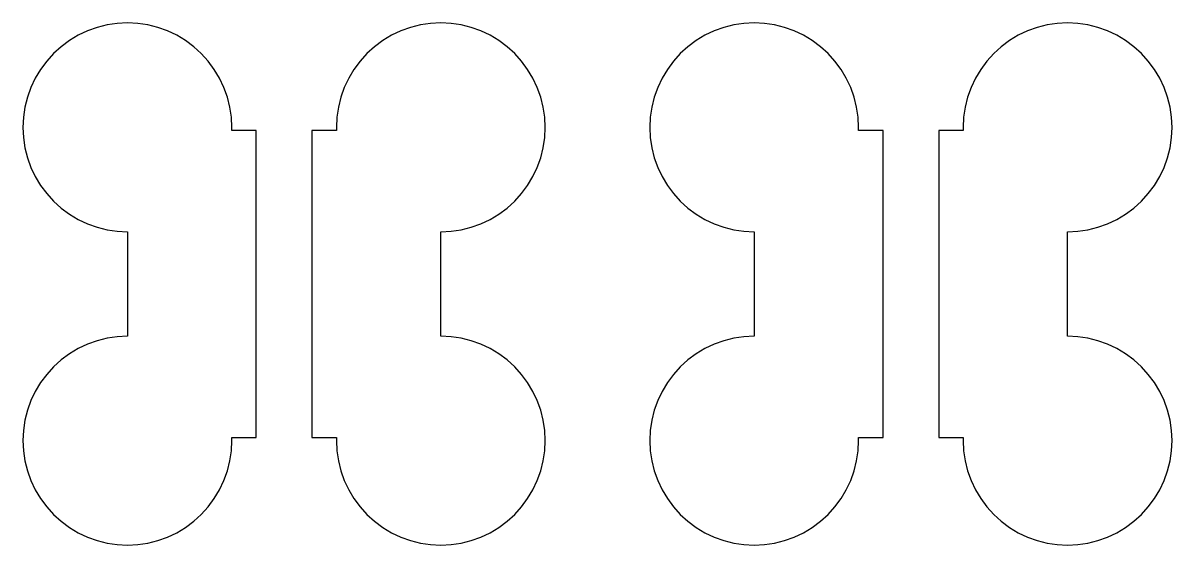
# Model space of a CAD drawing. Extents: x 0 to 72, y 0 to 108.
# Drawn here: x 18.75 to 35.25, y 27.75 to 35.25 of the extents above; entities that cross this region are included whole.
import ezdxf

# ---------------------------------------------------------------- set-up
doc = ezdxf.new("R2010")
doc.units = 0

msp = doc.modelspace()

# ---------------------------------------------------------------- linework, layer by layer
for p, q in [((19.8146, 35.1854), (19.676, 35.1358)), ((19.9574, 35.2212), (19.8146, 35.1854)), ((20.103, 35.2428), (19.9574, 35.2212)), ((20.25, 35.25), (20.103, 35.2428)), ((20.397, 35.2428), (20.25, 35.25)), ((20.5426, 35.2212), (20.397, 35.2428)), ((20.6854, 35.1854), (20.5426, 35.2212)), ((20.824, 35.1358), (20.6854, 35.1854)), ((24.3146, 35.1854), (24.176, 35.1358)), ((24.4574, 35.2212), (24.3146, 35.1854)), ((24.603, 35.2428), (24.4574, 35.2212)), ((24.75, 35.25), (24.603, 35.2428)), ((24.897, 35.2428), (24.75, 35.25)), ((25.0426, 35.2212), (24.897, 35.2428)), ((25.1854, 35.1854), (25.0426, 35.2212)), ((25.324, 35.1358), (25.1854, 35.1854)), ((28.8146, 35.1854), (28.676, 35.1358)), ((28.9574, 35.2212), (28.8146, 35.1854)), ((29.103, 35.2428), (28.9574, 35.2212)), ((29.25, 35.25), (29.103, 35.2428)), ((29.397, 35.2428), (29.25, 35.25)), ((29.5426, 35.2212), (29.397, 35.2428)), ((29.6854, 35.1854), (29.5426, 35.2212)), ((29.824, 35.1358), (29.6854, 35.1854)), ((33.3146, 35.1854), (33.176, 35.1358)), ((33.4574, 35.2212), (33.3146, 35.1854)), ((33.603, 35.2428), (33.4574, 35.2212)), ((33.75, 35.25), (33.603, 35.2428)), ((33.897, 35.2428), (33.75, 35.25)), ((34.0426, 35.2212), (33.897, 35.2428)), ((34.1854, 35.1854), (34.0426, 35.2212)), ((34.324, 35.1358), (34.1854, 35.1854)), ((19.4167, 34.9972), (19.2984, 34.9095)), ((19.5429, 35.0729), (19.4167, 34.9972)), ((19.676, 35.1358), (19.5429, 35.0729)), ((20.9571, 35.0729), (20.824, 35.1358)), ((21.0834, 34.9972), (20.9571, 35.0729)), ((21.2016, 34.9095), (21.0834, 34.9972)), ((23.9166, 34.9972), (23.7984, 34.9095)), ((24.0429, 35.0729), (23.9166, 34.9972)), ((24.176, 35.1358), (24.0429, 35.0729)), ((25.4571, 35.0729), (25.324, 35.1358)), ((25.5833, 34.9972), (25.4571, 35.0729)), ((25.7016, 34.9095), (25.5833, 34.9972)), ((28.4167, 34.9972), (28.2984, 34.9095)), ((28.5429, 35.0729), (28.4167, 34.9972)), ((28.676, 35.1358), (28.5429, 35.0729)), ((29.9571, 35.0729), (29.824, 35.1358)), ((30.0834, 34.9972), (29.9571, 35.0729)), ((30.2016, 34.9095), (30.0834, 34.9972)), ((32.9166, 34.9972), (32.7984, 34.9095)), ((33.0429, 35.0729), (32.9166, 34.9972)), ((33.176, 35.1358), (33.0429, 35.0729)), ((34.4571, 35.0729), (34.324, 35.1358)), ((34.5833, 34.9972), (34.4571, 35.0729)), ((34.7016, 34.9095), (34.5833, 34.9972)), ((19.2984, 34.9095), (19.1893, 34.8107)), ((21.3107, 34.8107), (21.2016, 34.9095)), ((23.7984, 34.9095), (23.6893, 34.8107)), ((25.8107, 34.8107), (25.7016, 34.9095)), ((28.2984, 34.9095), (28.1893, 34.8107)), ((30.3107, 34.8107), (30.2016, 34.9095)), ((32.7984, 34.9095), (32.6893, 34.8107)), ((34.8107, 34.8107), (34.7016, 34.9095)), ((19.0905, 34.7016), (19.0028, 34.5833)), ((19.1893, 34.8107), (19.0905, 34.7016)), ((21.4095, 34.7016), (21.3107, 34.8107)), ((21.4972, 34.5833), (21.4095, 34.7016)), ((23.5905, 34.7016), (23.5028, 34.5833)), ((23.6893, 34.8107), (23.5905, 34.7016)), ((25.9095, 34.7016), (25.8107, 34.8107)), ((25.9972, 34.5833), (25.9095, 34.7016)), ((28.0905, 34.7016), (28.0028, 34.5833)), ((28.1893, 34.8107), (28.0905, 34.7016)), ((30.4095, 34.7016), (30.3107, 34.8107)), ((30.4972, 34.5833), (30.4095, 34.7016)), ((32.5905, 34.7016), (32.5028, 34.5833)), ((32.6893, 34.8107), (32.5905, 34.7016)), ((34.9095, 34.7016), (34.8107, 34.8107)), ((34.9972, 34.5833), (34.9095, 34.7016)), ((19.0028, 34.5833), (18.9271, 34.4571)), ((21.5729, 34.4571), (21.4972, 34.5833)), ((23.5028, 34.5833), (23.4271, 34.4571)), ((26.0729, 34.4571), (25.9972, 34.5833)), ((28.0028, 34.5833), (27.9271, 34.4571)), ((30.5729, 34.4571), (30.4972, 34.5833)), ((32.5028, 34.5833), (32.4271, 34.4571)), ((35.0729, 34.4571), (34.9972, 34.5833)), ((18.8642, 34.324), (18.8146, 34.1854)), ((18.9271, 34.4571), (18.8642, 34.324)), ((21.6358, 34.324), (21.5729, 34.4571)), ((21.6854, 34.1854), (21.6358, 34.324)), ((23.3642, 34.324), (23.3146, 34.1854)), ((23.4271, 34.4571), (23.3642, 34.324)), ((26.1358, 34.324), (26.0729, 34.4571)), ((26.1854, 34.1854), (26.1358, 34.324)), ((27.8642, 34.324), (27.8146, 34.1854)), ((27.9271, 34.4571), (27.8642, 34.324)), ((30.6358, 34.324), (30.5729, 34.4571)), ((30.6854, 34.1854), (30.6358, 34.324)), ((32.3642, 34.324), (32.3146, 34.1854)), ((32.4271, 34.4571), (32.3642, 34.324)), ((35.1358, 34.324), (35.0729, 34.4571)), ((35.1854, 34.1854), (35.1358, 34.324)), ((18.8146, 34.1854), (18.7788, 34.0426)), ((21.7212, 34.0426), (21.6854, 34.1854)), ((23.3146, 34.1854), (23.2788, 34.0426)), ((26.2212, 34.0426), (26.1854, 34.1854)), ((27.8146, 34.1854), (27.7788, 34.0426)), ((30.7212, 34.0426), (30.6854, 34.1854)), ((32.3146, 34.1854), (32.2788, 34.0426)), ((35.2212, 34.0426), (35.1854, 34.1854)), ((18.7788, 34.0426), (18.7572, 33.897)), ((21.7428, 33.897), (21.7212, 34.0426)), ((23.2788, 34.0426), (23.2572, 33.897)), ((26.2428, 33.897), (26.2212, 34.0426)), ((27.7788, 34.0426), (27.7572, 33.897)), ((30.7428, 33.897), (30.7212, 34.0426)), ((32.2788, 34.0426), (32.2572, 33.897)), ((35.2428, 33.897), (35.2212, 34.0426)), ((18.7572, 33.897), (18.75, 33.75)), ((21.75, 33.75), (21.7428, 33.897)), ((23.2572, 33.897), (23.25, 33.75)), ((26.25, 33.75), (26.2428, 33.897)), ((27.7572, 33.897), (27.75, 33.75)), ((30.75, 33.75), (30.7428, 33.897)), ((32.2572, 33.897), (32.25, 33.75)), ((35.25, 33.75), (35.2428, 33.897)), ((18.75, 33.75), (18.7572, 33.603)), ((21.7478, 33.705), (21.75, 33.75)), ((22.1, 33.705), (21.7478, 33.705)), ((22.1, 29.295), (22.1, 33.705)), ((23.2522, 33.705), (22.9, 33.705)), ((22.9, 33.705), (22.9, 29.295)), ((23.25, 33.75), (23.2522, 33.705)), ((26.2428, 33.603), (26.25, 33.75)), ((27.75, 33.75), (27.7572, 33.603)), ((30.7478, 33.705), (30.75, 33.75)), ((31.1, 33.705), (30.7478, 33.705)), ((31.1, 29.295), (31.1, 33.705)), ((32.2522, 33.705), (31.9, 33.705)), ((31.9, 33.705), (31.9, 29.295)), ((32.25, 33.75), (32.2522, 33.705)), ((35.2428, 33.603), (35.25, 33.75)), ((18.7572, 33.603), (18.7788, 33.4574)), ((26.2212, 33.4574), (26.2428, 33.603)), ((27.7572, 33.603), (27.7788, 33.4574)), ((35.2212, 33.4574), (35.2428, 33.603)), ((18.7788, 33.4574), (18.8146, 33.3146)), ((26.1854, 33.3146), (26.2212, 33.4574)), ((27.7788, 33.4574), (27.8146, 33.3146)), ((35.1854, 33.3146), (35.2212, 33.4574)), ((18.8146, 33.3146), (18.8642, 33.176)), ((18.8642, 33.176), (18.9271, 33.0429)), ((26.0729, 33.0429), (26.1358, 33.176)), ((26.1358, 33.176), (26.1854, 33.3146)), ((27.8146, 33.3146), (27.8642, 33.176)), ((27.8642, 33.176), (27.9271, 33.0429)), ((35.0729, 33.0429), (35.1358, 33.176)), ((35.1358, 33.176), (35.1854, 33.3146)), ((18.9271, 33.0429), (19.0028, 32.9166)), ((25.9972, 32.9166), (26.0729, 33.0429)), ((27.9271, 33.0429), (28.0028, 32.9166)), ((34.9972, 32.9166), (35.0729, 33.0429)), ((19.0028, 32.9166), (19.0905, 32.7984)), ((25.9095, 32.7984), (25.9972, 32.9166)), ((28.0028, 32.9166), (28.0905, 32.7984)), ((34.9095, 32.7984), (34.9972, 32.9166)), ((19.0905, 32.7984), (19.1893, 32.6893)), ((19.1893, 32.6893), (19.2984, 32.5905)), ((25.7016, 32.5905), (25.8107, 32.6893)), ((25.8107, 32.6893), (25.9095, 32.7984)), ((28.0905, 32.7984), (28.1893, 32.6893)), ((28.1893, 32.6893), (28.2984, 32.5905)), ((34.7016, 32.5905), (34.8107, 32.6893)), ((34.8107, 32.6893), (34.9095, 32.7984)), ((19.2984, 32.5905), (19.4167, 32.5028)), ((25.5833, 32.5028), (25.7016, 32.5905)), ((28.2984, 32.5905), (28.4167, 32.5028)), ((34.5833, 32.5028), (34.7016, 32.5905)), ((19.4167, 32.5028), (19.5429, 32.4271)), ((19.5429, 32.4271), (19.676, 32.3642)), ((19.676, 32.3642), (19.8146, 32.3146)), ((25.1854, 32.3146), (25.324, 32.3642)), ((25.324, 32.3642), (25.4571, 32.4271)), ((25.4571, 32.4271), (25.5833, 32.5028)), ((28.4167, 32.5028), (28.5429, 32.4271)), ((28.5429, 32.4271), (28.676, 32.3642)), ((28.676, 32.3642), (28.8146, 32.3146)), ((34.1854, 32.3146), (34.324, 32.3642)), ((34.324, 32.3642), (34.4571, 32.4271)), ((34.4571, 32.4271), (34.5833, 32.5028)), ((19.8146, 32.3146), (19.9574, 32.2788)), ((19.9574, 32.2788), (20.103, 32.2572)), ((20.103, 32.2572), (20.25, 32.25)), ((20.25, 32.25), (20.25, 30.75)), ((24.75, 32.25), (24.897, 32.2572)), ((24.75, 30.75), (24.75, 32.25)), ((24.897, 32.2572), (25.0426, 32.2788)), ((25.0426, 32.2788), (25.1854, 32.3146)), ((28.8146, 32.3146), (28.9574, 32.2788)), ((28.9574, 32.2788), (29.103, 32.2572)), ((29.103, 32.2572), (29.25, 32.25)), ((29.25, 32.25), (29.25, 30.75)), ((33.75, 32.25), (33.897, 32.2572)), ((33.75, 30.75), (33.75, 32.25)), ((33.897, 32.2572), (34.0426, 32.2788)), ((34.0426, 32.2788), (34.1854, 32.3146)), ((19.9574, 30.7212), (19.8146, 30.6854)), ((20.103, 30.7428), (19.9574, 30.7212)), ((20.25, 30.75), (20.103, 30.7428)), ((24.897, 30.7428), (24.75, 30.75)), ((25.0426, 30.7212), (24.897, 30.7428)), ((25.1854, 30.6854), (25.0426, 30.7212)), ((28.9574, 30.7212), (28.8146, 30.6854)), ((29.103, 30.7428), (28.9574, 30.7212)), ((29.25, 30.75), (29.103, 30.7428)), ((33.897, 30.7428), (33.75, 30.75)), ((34.0426, 30.7212), (33.897, 30.7428)), ((34.1854, 30.6854), (34.0426, 30.7212)), ((19.5429, 30.5729), (19.4167, 30.4972)), ((19.676, 30.6358), (19.5429, 30.5729)), ((19.8146, 30.6854), (19.676, 30.6358)), ((25.324, 30.6358), (25.1854, 30.6854)), ((25.4571, 30.5729), (25.324, 30.6358)), ((25.5833, 30.4972), (25.4571, 30.5729)), ((28.5429, 30.5729), (28.4167, 30.4972)), ((28.676, 30.6358), (28.5429, 30.5729)), ((28.8146, 30.6854), (28.676, 30.6358)), ((34.324, 30.6358), (34.1854, 30.6854)), ((34.4571, 30.5729), (34.324, 30.6358)), ((34.5833, 30.4972), (34.4571, 30.5729)), ((19.2984, 30.4095), (19.1893, 30.3107)), ((19.4167, 30.4972), (19.2984, 30.4095)), ((25.7016, 30.4095), (25.5833, 30.4972)), ((25.8107, 30.3107), (25.7016, 30.4095)), ((28.2984, 30.4095), (28.1893, 30.3107)), ((28.4167, 30.4972), (28.2984, 30.4095)), ((34.7016, 30.4095), (34.5833, 30.4972)), ((34.8107, 30.3107), (34.7016, 30.4095)), ((19.0905, 30.2016), (19.0028, 30.0834)), ((19.1893, 30.3107), (19.0905, 30.2016)), ((25.9095, 30.2016), (25.8107, 30.3107)), ((25.9972, 30.0834), (25.9095, 30.2016)), ((28.0905, 30.2016), (28.0028, 30.0834)), ((28.1893, 30.3107), (28.0905, 30.2016)), ((34.9095, 30.2016), (34.8107, 30.3107)), ((34.9972, 30.0834), (34.9095, 30.2016)), ((19.0028, 30.0834), (18.9271, 29.9571)), ((26.0729, 29.9571), (25.9972, 30.0834)), ((28.0028, 30.0834), (27.9271, 29.9571)), ((35.0729, 29.9571), (34.9972, 30.0834)), ((18.9271, 29.9571), (18.8642, 29.824)), ((26.1358, 29.824), (26.0729, 29.9571)), ((27.9271, 29.9571), (27.8642, 29.824)), ((35.1358, 29.824), (35.0729, 29.9571)), ((18.8642, 29.824), (18.8146, 29.6854)), ((26.1854, 29.6854), (26.1358, 29.824)), ((27.8642, 29.824), (27.8146, 29.6854)), ((35.1854, 29.6854), (35.1358, 29.824)), ((18.7788, 29.5426), (18.7572, 29.397)), ((18.8146, 29.6854), (18.7788, 29.5426)), ((26.2212, 29.5426), (26.1854, 29.6854)), ((26.2428, 29.397), (26.2212, 29.5426)), ((27.7788, 29.5426), (27.7572, 29.397)), ((27.8146, 29.6854), (27.7788, 29.5426)), ((35.2212, 29.5426), (35.1854, 29.6854)), ((35.2428, 29.397), (35.2212, 29.5426)), ((18.7572, 29.397), (18.75, 29.25)), ((26.25, 29.25), (26.2428, 29.397)), ((27.7572, 29.397), (27.75, 29.25)), ((35.25, 29.25), (35.2428, 29.397)), ((18.75, 29.25), (18.7572, 29.103)), ((21.7428, 29.103), (21.75, 29.25)), ((21.75, 29.25), (21.7478, 29.295)), ((21.7478, 29.295), (22.1, 29.295)), ((22.9, 29.295), (23.2522, 29.295)), ((23.2522, 29.295), (23.25, 29.25)), ((23.25, 29.25), (23.2572, 29.103)), ((26.2428, 29.103), (26.25, 29.25)), ((27.75, 29.25), (27.7572, 29.103)), ((30.7428, 29.103), (30.75, 29.25)), ((30.75, 29.25), (30.7478, 29.295)), ((30.7478, 29.295), (31.1, 29.295)), ((31.9, 29.295), (32.2522, 29.295)), ((32.2522, 29.295), (32.25, 29.25)), ((32.25, 29.25), (32.2572, 29.103)), ((35.2428, 29.103), (35.25, 29.25)), ((18.7572, 29.103), (18.7788, 28.9574)), ((21.7212, 28.9574), (21.7428, 29.103)), ((23.2572, 29.103), (23.2788, 28.9574)), ((26.2212, 28.9574), (26.2428, 29.103)), ((27.7572, 29.103), (27.7788, 28.9574)), ((30.7212, 28.9574), (30.7428, 29.103)), ((32.2572, 29.103), (32.2788, 28.9574)), ((35.2212, 28.9574), (35.2428, 29.103)), ((18.7788, 28.9574), (18.8146, 28.8146)), ((21.6854, 28.8146), (21.7212, 28.9574)), ((23.2788, 28.9574), (23.3146, 28.8146)), ((26.1854, 28.8146), (26.2212, 28.9574)), ((27.7788, 28.9574), (27.8146, 28.8146)), ((30.6854, 28.8146), (30.7212, 28.9574)), ((32.2788, 28.9574), (32.3146, 28.8146)), ((35.1854, 28.8146), (35.2212, 28.9574)), ((18.8146, 28.8146), (18.8642, 28.676)), ((21.6358, 28.676), (21.6854, 28.8146)), ((23.3146, 28.8146), (23.3642, 28.676)), ((26.1358, 28.676), (26.1854, 28.8146)), ((27.8146, 28.8146), (27.8642, 28.676)), ((30.6358, 28.676), (30.6854, 28.8146)), ((32.3146, 28.8146), (32.3642, 28.676)), ((35.1358, 28.676), (35.1854, 28.8146)), ((18.8642, 28.676), (18.9271, 28.5429)), ((21.5729, 28.5429), (21.6358, 28.676)), ((23.3642, 28.676), (23.4271, 28.5429)), ((26.0729, 28.5429), (26.1358, 28.676)), ((27.8642, 28.676), (27.9271, 28.5429)), ((30.5729, 28.5429), (30.6358, 28.676)), ((32.3642, 28.676), (32.4271, 28.5429)), ((35.0729, 28.5429), (35.1358, 28.676)), ((18.9271, 28.5429), (19.0028, 28.4167)), ((19.0028, 28.4167), (19.0905, 28.2984)), ((21.4095, 28.2984), (21.4972, 28.4167)), ((21.4972, 28.4167), (21.5729, 28.5429)), ((23.4271, 28.5429), (23.5028, 28.4167)), ((23.5028, 28.4167), (23.5905, 28.2984)), ((25.9095, 28.2984), (25.9972, 28.4167)), ((25.9972, 28.4167), (26.0729, 28.5429)), ((27.9271, 28.5429), (28.0028, 28.4167)), ((28.0028, 28.4167), (28.0905, 28.2984)), ((30.4095, 28.2984), (30.4972, 28.4167)), ((30.4972, 28.4167), (30.5729, 28.5429)), ((32.4271, 28.5429), (32.5028, 28.4167)), ((32.5028, 28.4167), (32.5905, 28.2984)), ((34.9095, 28.2984), (34.9972, 28.4167)), ((34.9972, 28.4167), (35.0729, 28.5429)), ((19.0905, 28.2984), (19.1893, 28.1893)), ((21.3107, 28.1893), (21.4095, 28.2984)), ((23.5905, 28.2984), (23.6893, 28.1893)), ((25.8107, 28.1893), (25.9095, 28.2984)), ((28.0905, 28.2984), (28.1893, 28.1893)), ((30.3107, 28.1893), (30.4095, 28.2984)), ((32.5905, 28.2984), (32.6893, 28.1893)), ((34.8107, 28.1893), (34.9095, 28.2984)), ((19.1893, 28.1893), (19.2984, 28.0905)), ((19.2984, 28.0905), (19.4167, 28.0028)), ((21.0834, 28.0028), (21.2016, 28.0905)), ((21.2016, 28.0905), (21.3107, 28.1893)), ((23.6893, 28.1893), (23.7984, 28.0905)), ((23.7984, 28.0905), (23.9166, 28.0028)), ((25.5833, 28.0028), (25.7016, 28.0905)), ((25.7016, 28.0905), (25.8107, 28.1893)), ((28.1893, 28.1893), (28.2984, 28.0905)), ((28.2984, 28.0905), (28.4167, 28.0028)), ((30.0834, 28.0028), (30.2016, 28.0905)), ((30.2016, 28.0905), (30.3107, 28.1893)), ((32.6893, 28.1893), (32.7984, 28.0905)), ((32.7984, 28.0905), (32.9166, 28.0028)), ((34.5833, 28.0028), (34.7016, 28.0905)), ((34.7016, 28.0905), (34.8107, 28.1893)), ((19.4167, 28.0028), (19.5429, 27.9271)), ((19.5429, 27.9271), (19.676, 27.8642)), ((20.824, 27.8642), (20.9571, 27.9271)), ((20.9571, 27.9271), (21.0834, 28.0028)), ((23.9166, 28.0028), (24.0429, 27.9271)), ((24.0429, 27.9271), (24.176, 27.8642)), ((25.324, 27.8642), (25.4571, 27.9271)), ((25.4571, 27.9271), (25.5833, 28.0028)), ((28.4167, 28.0028), (28.5429, 27.9271)), ((28.5429, 27.9271), (28.676, 27.8642)), ((29.824, 27.8642), (29.9571, 27.9271)), ((29.9571, 27.9271), (30.0834, 28.0028)), ((32.9166, 28.0028), (33.0429, 27.9271)), ((33.0429, 27.9271), (33.176, 27.8642)), ((34.324, 27.8642), (34.4571, 27.9271)), ((34.4571, 27.9271), (34.5833, 28.0028)), ((19.676, 27.8642), (19.8146, 27.8146)), ((19.8146, 27.8146), (19.9574, 27.7788)), ((19.9574, 27.7788), (20.103, 27.7572)), ((20.103, 27.7572), (20.25, 27.75)), ((20.25, 27.75), (20.397, 27.7572)), ((20.397, 27.7572), (20.5426, 27.7788)), ((20.5426, 27.7788), (20.6854, 27.8146)), ((20.6854, 27.8146), (20.824, 27.8642)), ((24.176, 27.8642), (24.3146, 27.8146)), ((24.3146, 27.8146), (24.4574, 27.7788)), ((24.4574, 27.7788), (24.603, 27.7572)), ((24.603, 27.7572), (24.75, 27.75)), ((24.75, 27.75), (24.897, 27.7572)), ((24.897, 27.7572), (25.0426, 27.7788)), ((25.0426, 27.7788), (25.1854, 27.8146)), ((25.1854, 27.8146), (25.324, 27.8642)), ((28.676, 27.8642), (28.8146, 27.8146)), ((28.8146, 27.8146), (28.9574, 27.7788)), ((28.9574, 27.7788), (29.103, 27.7572)), ((29.103, 27.7572), (29.25, 27.75)), ((29.25, 27.75), (29.397, 27.7572)), ((29.397, 27.7572), (29.5426, 27.7788)), ((29.5426, 27.7788), (29.6854, 27.8146)), ((29.6854, 27.8146), (29.824, 27.8642)), ((33.176, 27.8642), (33.3146, 27.8146)), ((33.3146, 27.8146), (33.4574, 27.7788)), ((33.4574, 27.7788), (33.603, 27.7572)), ((33.603, 27.7572), (33.75, 27.75)), ((33.75, 27.75), (33.897, 27.7572)), ((33.897, 27.7572), (34.0426, 27.7788)), ((34.0426, 27.7788), (34.1854, 27.8146)), ((34.1854, 27.8146), (34.324, 27.8642))]:
    msp.add_line(p, q)

doc.saveas('drawing.dxf')
